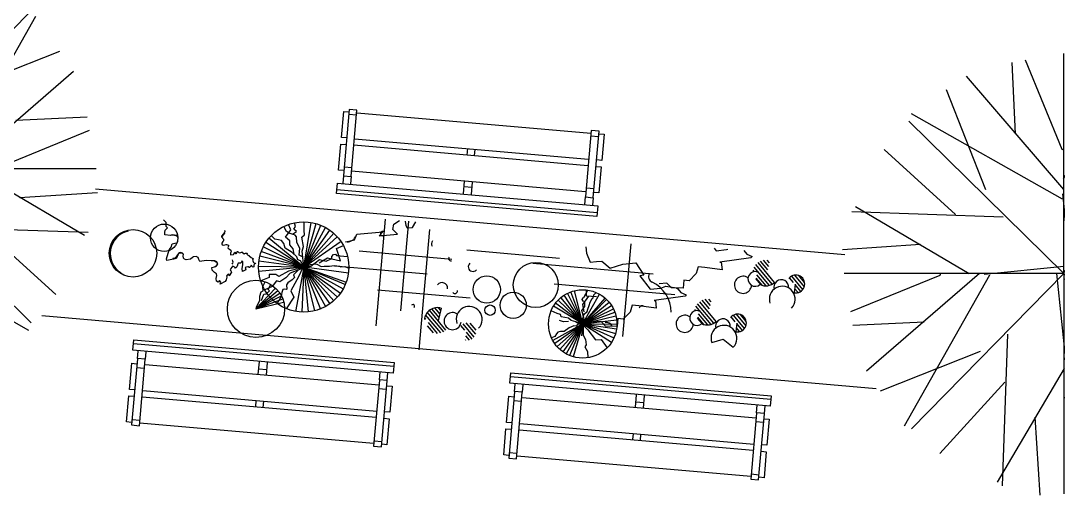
# Model space of a CAD drawing. Header units: millimetres. Extents: x 387 to 811, y 539 to 827.
# Drawn here: x 623.33 to 631.27, y 751.71 to 755.33 of the extents above; entities that cross this region are included whole.
import ezdxf

# ---------------------------------------------------------------- set-up
doc = ezdxf.new("R2010")
doc.units = ezdxf.units.MM
for name, color, linetype in [('LINHA FINA', 8, 'Continuous'), ('MOBILIARIO', 3, 'Continuous'), ('vegetação', 112, 'Continuous')]:
    doc.layers.add(name, color=color, linetype=linetype)

# ---------------------------------------------------------------- blocks, each defined once
blk = doc.blocks.new('T2', base_point=(179.76, 122.92))
for p, q in [((179.76, 122.92), (179.76, 182.32)), ((187.6, 161.67), (186.23, 182.74)), ((166.66, 160.66), (165.76, 179.9)), ((179.27, 156.4), (169.42, 180.59)), ((179.68, 148.48), (197.76, 179.21)), ((179.77, 145.68), (153.43, 176.25)), ((158.72, 145.53), (148.04, 172.54)), ((179.38, 143.01), (138.6, 166.06)), ((137.87, 164.08), (179.76, 122.92)), ((150.5, 138.92), (131.2, 156.4)), ((179.76, 156.27), (179.27, 156.4)), ((181.73, 122.9), (179.52, 144.47)), ((163.39, 138.18), (122.51, 139.57))]:
    blk.add_line(p, q)
blk = doc.blocks.new('AHUA1PL2')
for p, q in [((0, 0), (0, 1.6829)), ((0.2221, 1.0978), (0.1833, 1.6947)), ((-0.3713, 1.0693), (-0.3968, 1.6144)), ((-0.0139, 0.9484), (-0.2932, 1.634)), ((-0.0024, 0.7242), (0.5099, 1.5949)), ((0.0003, 0.6449), (-0.7461, 1.511)), ((-0.5963, 0.6406), (-0.8989, 1.4057)), ((-0.0108, 0.5691), (-1.1663, 1.2222)), ((-1.187, 1.1662), (0, 0)), ((-0.8293, 0.4533), (-1.376, 0.9485)), ((-0.0001, 0.9449), (-0.0139, 0.9484)), ((0.0558, -0.0005), (-0.007, 0.6104)), ((-0.464, 0.4323), (-1.6222, 0.4717))]:
    blk.add_line(p, q)
at = {"xscale": 0.02833333322, "yscale": 0.02833333322, "zscale": 0.02833333322}
for p, rotation in [((0, 0.0148), 269.9999999999999), ((0, 0), 89.99999999999999), ((0, 0), 180)]:
    blk.add_blockref('T2', p, dxfattribs=dict(at, rotation=rotation))
blk = doc.blocks.new('banco de praça')
at = {"layer": 'MOBILIARIO'}
for p, q in [((1036.5472, 73.7369), (1036.5472, 73.8169)), ((1036.5472, 73.8169), (1038.5472, 73.8169)), ((1038.5472, 73.7869), (1036.5472, 73.7869)), ((1038.5472, 73.8169), (1038.5472, 73.7369)), ((1038.5472, 73.7369), (1036.5472, 73.7369)), ((1036.5872, 73.6769), (1036.5872, 73.7344)), ((1036.6472, 73.7344), (1036.6472, 73.6769)), ((1037.5197, 73.6394), (1037.5197, 73.7344)), ((1037.5797, 73.7344), (1037.5797, 73.6369)), ((1038.4472, 73.6769), (1038.4472, 73.7344)), ((1038.5072, 73.6769), (1038.5072, 73.7344)), ((1036.5472, 73.4369), (1036.5472, 73.6369)), ((1036.5472, 73.6369), (1036.5847, 73.6369)), ((1036.6472, 73.6769), (1036.5872, 73.6769)), ((1036.5872, 73.6744), (1036.5872, 73.1669)), ((1036.6472, 73.1669), (1036.6472, 73.6744)), ((1036.6497, 73.6369), (1038.4472, 73.6369)), ((1037.5797, 73.6769), (1037.5197, 73.6769)), ((1038.5072, 73.6769), (1038.4472, 73.6769)), ((1038.4472, 73.6744), (1038.4472, 73.1669)), ((1038.5072, 73.1669), (1038.5072, 73.6744)), ((1038.5097, 73.6369), (1038.5472, 73.6369)), ((1038.5472, 73.6369), (1038.5472, 73.4369)), ((1036.6472, 73.6069), (1036.5872, 73.6069)), ((1038.5072, 73.6069), (1038.4472, 73.6069)), ((1036.5847, 73.4369), (1036.5472, 73.4369)), ((1036.5472, 73.1869), (1036.5472, 73.3869)), ((1036.5472, 73.3869), (1036.5847, 73.3869)), ((1036.6497, 73.4369), (1038.4472, 73.4369)), ((1038.4472, 73.3869), (1036.6497, 73.3869)), ((1037.5197, 73.4344), (1037.5197, 73.3894)), ((1037.5797, 73.3869), (1037.5797, 73.4369)), ((1038.5472, 73.4369), (1038.5097, 73.4369)), ((1038.5097, 73.3869), (1038.5472, 73.3869)), ((1038.5472, 73.3869), (1038.5472, 73.1869)), ((1036.5847, 73.1869), (1036.5472, 73.1869)), ((1036.6472, 73.2069), (1036.5872, 73.2069)), ((1036.5872, 73.1669), (1036.6472, 73.1669)), ((1038.4447, 73.1869), (1036.6497, 73.1869)), ((1038.4472, 73.2069), (1038.5072, 73.2069)), ((1038.4472, 73.1669), (1038.5072, 73.1669)), ((1038.5472, 73.1869), (1038.5097, 73.1869))]:
    blk.add_line(p, q, dxfattribs=at)
blk = doc.blocks.new('*X49')
at = {"color": 0}
for p, q in [((50.046, 9.5), (50.248, 9.702)), ((50.07, 9.479), (50.269, 9.678)), ((50.099, 9.463), (50.285, 9.649)), ((50.121, 9.71), (50.15, 9.739)), ((50.127, 9.671), (50.19, 9.734)), ((50.133, 9.632), (50.222, 9.721)), ((49.714, 9.482), (49.831, 9.6)), ((49.715, 9.528), (49.785, 9.599)), ((49.727, 9.45), (49.863, 9.586)), ((49.838, 9.516), (49.887, 9.565)), ((50.135, 9.454), (50.248, 9.567)), ((50.28, 9.599), (50.294, 9.613)), ((49.748, 9.426), (49.819, 9.498)), ((49.776, 9.41), (49.82, 9.454)), ((50.182, 9.456), (50.254, 9.528)), ((49.816, 9.404), (49.821, 9.41))]:
    blk.add_line(p, q, dxfattribs=at)

msp = doc.modelspace()

# ---------------------------------------------------------------- linework, layer by layer
at = {"layer": 'LINHA FINA'}
for p, q in [((623.9029, 754.0486, 54), (629.6372, 753.5469, 54)), ((623.4928, 753.0807, 54), (629.8781, 752.522, 54))]:
    msp.add_line(p, q, dxfattribs=at)
at = {"layer": 'vegetação'}
for p, q in [((625.3643, 753.7226, -17.14), (625.3442, 753.7617, -17.14)), ((625.3967, 753.7349, -17.14), (625.3802, 753.7769, -17.14)), ((625.496, 753.4511, -17.14), (625.5525, 753.7922, -17.14)), ((625.496, 753.4511, -17.14), (625.5903, 753.7838, -17.14)), ((625.496, 753.4511, -17.14), (625.6269, 753.7711, -17.14)), ((626.1196, 753.8161, -17.14), (626.0483, 753.0006, -17.14)), ((626.2972, 753.8005, -17.14), (626.2372, 753.1151, -17.14)), ((625.3563, 753.679, -17.14), (625.3967, 753.7349, -17.14)), ((625.3903, 753.7068, -17.14), (625.3643, 753.7226, -17.14)), ((625.4185, 753.7004, -17.14), (625.3903, 753.7068, -17.14)), ((625.4312, 753.6955, -17.14), (625.4185, 753.7004, -17.14)), ((625.4418, 753.6812, -17.14), (625.4312, 753.6955, -17.14)), ((625.496, 753.4511, -17.14), (625.6619, 753.7544, -17.14)), ((625.496, 753.4511, -17.14), (625.6949, 753.734, -17.14)), ((625.496, 753.4511, -17.14), (625.7253, 753.7099, -17.14)), ((625.496, 753.4511, -17.14), (625.7528, 753.6826, -17.14)), ((626.4588, 753.7391, -17.14), (626.3781, 752.8169, -17.14)), ((625.496, 753.4511, -17.14), (625.1867, 753.6056, -17.14)), ((625.496, 753.4511, -17.14), (625.206, 753.6392, -17.14)), ((625.496, 753.4511, -17.14), (625.2289, 753.6705, -17.14)), ((625.3896, 753.6517, -17.14), (625.3563, 753.679, -17.14)), ((625.3896, 753.6211, -17.14), (625.3896, 753.6517, -17.14)), ((625.4141, 753.5898, -17.14), (625.3896, 753.6211, -17.14)), ((625.4429, 753.6385, -17.14), (625.4418, 753.6812, -17.14)), ((625.4656, 753.5949, -17.14), (625.4429, 753.6385, -17.14)), ((625.496, 753.4511, -17.14), (625.7739, 753.6434, -17.14)), ((625.7475, 753.592, -17.14), (625.8004, 753.6151, -17.14)), ((627.9991, 753.6287, -17.14), (627.937, 752.9185, -17.14)), ((625.496, 753.4511, -17.14), (625.1601, 753.5329, -17.14)), ((625.496, 753.4511, -17.14), (625.1714, 753.57, -17.14)), ((625.4221, 753.5487, -17.14), (625.4141, 753.5898, -17.14)), ((625.4616, 753.5425, -17.14), (625.4656, 753.5949, -17.14)), ((625.4876, 753.5299, -17.14), (625.4616, 753.5425, -17.14)), ((625.7783, 753.4972, -17.14), (625.7475, 753.592, -17.14)), ((626.6296, 753.5097, -17.14), (625.9193, 753.5719, -17.14)), ((627.4543, 753.517, -17.14), (626.744, 753.5792, -17.14)), ((625.496, 753.4511, -17.14), (625.1503, 753.4561, -17.14)), ((625.496, 753.4511, -17.14), (625.152, 753.4173, -17.14)), ((625.496, 753.4511, -17.14), (625.1531, 753.4948, -17.14)), ((625.4923, 753.4477, -17.14), (625.3789, 753.4182, -17.14)), ((625.496, 753.4511, -17.14), (625.4337, 753.1111, -17.14)), ((625.496, 753.4511, -17.14), (625.4816, 753.1057, -17.14)), ((625.496, 753.4511, -17.14), (625.7534, 753.2203, -17.14)), ((625.496, 753.4511, -17.14), (625.8221, 753.3363, -17.14)), ((625.496, 753.4511, -17.14), (625.8152, 753.3182, -17.14)), ((625.496, 753.4511, -17.14), (625.7983, 753.2833, -17.14)), ((625.496, 753.4511, -17.14), (625.7776, 753.2505, -17.14)), ((625.496, 753.4511, -17.14), (625.7259, 753.1929, -17.14)), ((625.496, 753.4511, -17.14), (625.6956, 753.1688, -17.14)), ((625.496, 753.4511, -17.14), (625.6627, 753.1482, -17.14)), ((625.496, 753.4511, -17.14), (625.6233, 753.1297, -17.14)), ((625.496, 753.4511, -17.14), (625.5774, 753.1151, -17.14)), ((625.496, 753.4511, -17.14), (625.5298, 753.1071, -17.14)), ((625.6142, 753.4841, -17.14), (625.678, 753.521, -17.14)), ((625.678, 753.521, -17.14), (625.7783, 753.4972, -17.14)), ((626.4407, 753.3952, -17.14), (625.7304, 753.4573, -17.14)), ((627.2487, 753.4797, -17.14), (628.171, 753.399, -17.14)), ((625.2305, 753.37, -17.14), (625.1668, 753.3457, -17.14)), ((625.2312, 753.3945, -17.14), (625.2305, 753.37, -17.14)), ((625.2833, 753.3935, -17.14), (625.2312, 753.3945, -17.14)), ((625.3063, 753.3775, -17.14), (625.2833, 753.3935, -17.14)), ((625.3789, 753.4182, -17.14), (625.3063, 753.3775, -17.14)), ((625.1307, 753.1305, -17.14), (625.2812, 753.2896, -17.14)), ((625.2239, 753.2796, -17.14), (625.2443, 753.3177, -17.14)), ((627.4137, 753.3221, -17.14), (628.3359, 753.2414, -17.14)), ((628.991, 753.3188, -17.14), (628.9576, 753.3589, -17.14)), ((629.2565, 753.3209, -17.14), (629.2496, 753.254, -17.14)), ((625.1307, 753.1305, -17.14), (625.298, 753.2718, -17.14)), ((625.1307, 753.1305, -17.14), (625.3128, 753.2522, -17.14)), ((625.1307, 753.1305, -17.14), (625.3253, 753.231, -17.14)), ((625.1307, 753.1305, -17.14), (625.3353, 753.2086, -17.14)), ((625.1731, 753.1949, -17.14), (625.1908, 753.2446, -17.14)), ((625.1908, 753.2446, -17.14), (625.2085, 753.2464, -17.14)), ((625.2085, 753.2464, -17.14), (625.2338, 753.2676, -17.14)), ((625.2338, 753.2676, -17.14), (625.2239, 753.2796, -17.14)), ((626.7705, 753.2115, -17.14), (626.0602, 753.2736, -17.14)), ((627.6313, 753.0158, -17.14), (627.4649, 753.2178, -17.14)), ((627.6313, 753.0158, -17.14), (627.4885, 753.2352, -17.14)), ((627.6313, 753.0158, -17.14), (627.514, 753.2498, -17.14)), ((627.6313, 753.0158, -17.14), (627.5409, 753.2615, -17.14)), ((627.6313, 753.0158, -17.14), (627.569, 753.27, -17.14)), ((627.6313, 753.0158, -17.14), (627.8038, 753.2127, -17.14)), ((627.6335, 753.1634, -17.14), (627.6784, 753.2272, -17.14)), ((627.6609, 753.2272, -17.14), (627.6596, 753.2708, -17.14)), ((627.7362, 753.2221, -17.14), (627.6609, 753.2272, -17.14)), ((625.1307, 753.1305, -17.14), (625.3402, 753.1833, -17.14)), ((626.5273, 753.0402, -17.14), (626.5498, 753.135, -17.14)), ((627.6313, 753.0158, -17.14), (627.4075, 753.1515, -17.14)), ((627.6313, 753.0158, -17.14), (627.4241, 753.1757, -17.14)), ((627.6313, 753.0158, -17.14), (627.4433, 753.1979, -17.14)), ((627.6313, 753.0158, -17.14), (627.8146, 753.2027, -17.14)), ((627.6313, 753.0158, -17.14), (627.8343, 753.181, -17.14)), ((627.6313, 753.0158, -17.14), (627.8516, 753.1573, -17.14)), ((627.6313, 753.0158, -17.14), (627.866, 753.1317, -17.14)), ((627.6414, 753.1082, -17.14), (627.6335, 753.1634, -17.14)), ((627.6313, 753.0158, -17.14), (627.8775, 753.1047, -17.14)), ((627.6313, 753.0158, -17.14), (627.8859, 753.0766, -17.14)), ((627.6313, 753.0158, -17.14), (627.8911, 753.0477, -17.14)), ((628.5446, 753.0201, -17.14), (628.5111, 753.0603, -17.14)), ((627.6313, 753.0158, -17.14), (627.402, 752.8898, -17.14)), ((627.6313, 753.0158, -17.14), (627.4175, 752.8649, -17.14)), ((627.6313, 753.0158, -17.14), (627.4357, 752.8419, -17.14)), ((627.4847, 753.0313, -17.14), (627.4544, 753.0425, -17.14)), ((627.6313, 753.0158, -17.14), (627.4564, 752.8211, -17.14)), ((627.6313, 753.0158, -17.14), (627.4793, 752.8028, -17.14)), ((627.5217, 753.0349, -17.14), (627.4847, 753.0313, -17.14)), ((627.6313, 753.0158, -17.14), (627.5042, 752.7871, -17.14)), ((627.6313, 753.0158, -17.14), (627.5306, 752.7743, -17.14)), ((627.6313, 753.0158, -17.14), (627.5582, 752.7645, -17.14)), ((627.6152, 753.0123, -17.14), (627.5795, 753.0299, -17.14)), ((627.6314, 753.0271, -17.14), (627.6152, 753.0123, -17.14)), ((627.6327, 753.0123, -17.14), (627.6215, 752.9242, -17.14)), ((627.6313, 753.0158, -17.14), (627.8931, 753.0148, -17.14)), ((627.6313, 753.0158, -17.14), (627.8904, 752.9784, -17.14)), ((627.6313, 753.0158, -17.14), (627.8827, 752.9427, -17.14)), ((627.6313, 753.0158, -17.14), (627.87, 752.9085, -17.14)), ((627.6313, 753.0158, -17.14), (627.8528, 752.8763, -17.14)), ((628.81, 753.0223, -17.14), (628.8032, 752.9553, -17.14)), ((628.6185, 752.8748, -17.14), (628.7074, 752.8982, -17.14)), ((628.7074, 752.8982, -17.14), (628.7838, 752.8377, -17.14))]:
    msp.add_line(p, q, dxfattribs=at)
at = {"layer": 'vegetação', "elevation": -17.14}
for points in [[(624.8905, 753.7307), (624.8918, 753.7274), (624.8916, 753.7259), (624.8912, 753.7211), (624.8909, 753.718), (624.8907, 753.7149), (624.8874, 753.7136), (624.8854, 753.709), (624.8819, 753.7046), (624.8784, 753.7017), (624.8749, 753.6973), (624.8712, 753.6913), (624.8676, 753.6868), (624.8672, 753.6821), (624.8744, 753.6736), (624.8743, 753.672), (624.8773, 753.6702), (624.8814, 753.6635), (624.8824, 753.657), (624.8819, 753.6508), (624.8766, 753.6449), (624.8693, 753.6329), (624.8688, 753.6282), (624.873, 753.6215), (624.8854, 753.6188), (624.9017, 753.6237), (624.9048, 753.6234), (624.9201, 753.6174), (624.9196, 753.6111), (624.9175, 753.6049), (624.9155, 753.6004), (624.9179, 753.5922), (624.927, 753.5867), (624.939, 753.5793), (624.9413, 753.5696), (624.9392, 753.5635), (624.9354, 753.5559), (624.9344, 753.5449), (624.9584, 753.5476), (624.9693, 753.564), (624.9693, 753.564), (624.9709, 753.5639), (624.9718, 753.5559), (624.9749, 753.5556), (624.9749, 753.5556), (624.9781, 753.5553), (624.983, 753.5581), (624.9832, 753.5596), (624.9854, 753.5673), (624.9871, 753.5688), (624.9903, 753.5685), (624.9934, 753.5682), (624.9979, 753.5647), (624.9992, 753.5614), (625.0069, 753.5591), (625.0283, 753.5683), (625.0283, 753.5683), (625.0249, 753.5655), (625.0412, 753.553), (625.0445, 753.5543), (625.051, 753.5569), (625.0637, 753.5573), (625.062, 753.5559), (625.0615, 753.5496), (625.0658, 753.5445), (625.0748, 753.539), (625.0765, 753.5404), (625.0777, 753.5355), (625.094, 753.523), (625.1106, 753.5137), (625.1038, 753.508), (625.1076, 753.4981), (625.1087, 753.4917), (625.1113, 753.4851), (625.1158, 753.4832), (625.1188, 753.4813), (625.1267, 753.4806), (625.1247, 753.4761), (625.1214, 753.4748), (625.1179, 753.4703), (625.1143, 753.4659), (625.1153, 753.4595), (625.1148, 753.4532), (625.1067, 753.4507), (625.1008, 753.456), (625.0979, 753.4594), (625.0936, 753.4645), (625.0903, 753.4632), (625.0931, 753.4583), (625.081, 753.4467), (625.0794, 753.4468), (625.0735, 753.4521), (625.0672, 753.4526), (625.0477, 753.4464), (625.054, 753.4284), (625.0277, 753.4165), (625.0249, 753.4389), (625.0291, 753.4686), (625.031, 753.4906), (625.0251, 753.4958), (625.0218, 753.4946), (625.0159, 753.4808), (625.011, 753.4797), (624.9985, 753.4808), (624.9953, 753.481), (624.9895, 753.4689), (624.9891, 753.4642), (624.9848, 753.4519), (624.9746, 753.4433), (624.9687, 753.4486), (624.9567, 753.4559), (624.954, 753.4609), (624.9393, 753.4385), (624.9338, 753.4295), (624.9394, 753.4211), (624.9434, 753.4128), (624.925, 753.3828), (624.9243, 753.3939), (624.9166, 753.3962), (624.9097, 753.3889), (624.9043, 753.3814), (624.9067, 753.3733), (624.9034, 753.353), (624.8944, 753.3412), (624.8576, 753.3191), (624.8623, 753.3361), (624.8522, 753.348), (624.8416, 753.3347), (624.8281, 753.3438), (624.8266, 753.3629), (624.8318, 753.3862), (624.8281, 753.3976), (624.8132, 753.4084), (624.7958, 753.4273), (624.7929, 753.4481), (624.8139, 753.4526), (624.8236, 753.4549), (624.8395, 753.4741), (624.8315, 753.4906), (624.8163, 753.4983), (624.7877, 753.4976), (624.7485, 753.5011), (624.7002, 753.4926), (624.6948, 753.5026), (624.692, 753.5076), (624.6887, 753.5237), (624.672, 753.5315), (624.6527, 753.5284), (624.6458, 753.5227), (624.6289, 753.5099), (624.5969, 753.5064), (624.5831, 753.5108), (624.5757, 753.5178), (624.5741, 753.5353), (624.5752, 753.5479), (624.565, 753.5582), (624.5395, 753.5557), (624.5307, 753.5454), (624.5143, 753.5215), (624.4991, 753.5102), (624.4477, 753.5021), (624.4455, 753.5133), (624.4674, 753.5826), (624.4818, 753.6019), (624.4904, 753.6281), (624.5098, 753.6327), (624.5275, 753.6359), (624.5333, 753.648), (624.5356, 753.6747), (624.5244, 753.6915), (624.49, 753.6961), (624.4753, 753.6911), (624.433, 753.6964), (624.433, 753.7138), (624.4362, 753.7325), (624.4535, 753.7499), (624.4434, 753.7603), (624.443, 753.792), (624.4225, 753.8112)], [(625.411, 753.7021), (625.4407, 753.7239), (625.4207, 753.7403), (625.4341, 753.76), (625.4251, 753.7895)], [(625.496, 753.4511), (625.4831, 753.5722), (625.495, 753.607), (625.4818, 753.6791), (625.5016, 753.6963), (625.4983, 753.7296), (625.4988, 753.7968)], [(625.8173, 753.6432), (625.886, 753.66), (625.9019, 753.7017), (626.1008, 753.7212), (626.0739, 753.6885), (626.2132, 753.7022), (626.1794, 753.739), (626.1855, 753.7797), (626.2283, 753.8066)], [(626.2736, 753.8026), (626.2769, 753.7686), (626.2888, 753.7497), (626.3286, 753.7536), (626.3545, 753.7963)], [(624.8875, 753.7151), (624.8903, 753.7102), (624.8849, 753.7027), (624.8796, 753.6969), (624.8709, 753.6881), (624.8688, 753.682)], [(625.4908, 753.4628), (625.4721, 753.4977), (625.45, 753.5047), (625.4446, 753.5286), (625.4076, 753.5617), (625.3553, 753.5963), (625.3426, 753.6318), (625.325, 753.6545), (625.3032, 753.6585), (625.275, 753.6649), (625.2469, 753.6909)], [(627.6559, 753.6054), (627.6608, 753.5557), (627.6875, 753.488), (627.7371, 753.4929), (627.7769, 753.4968), (627.8423, 753.4429), (627.9397, 753.4726), (628.039, 753.4823), (628.0985, 753.3878), (628.0687, 753.3848), (628.1489, 753.2823), (628.2284, 753.2901), (628.2671, 753.3039), (628.3486, 753.2918), (628.3595, 753.2829), (628.3823, 753.255), (628.424, 753.239), (628.415, 753.2281), (628.1776, 753.1947), (628.1875, 753.1957), (628.1934, 753.136), (628.0613, 753.1532), (628.0107, 753.1582), (627.9957, 753.1066), (627.941, 753.051), (627.9003, 753.057), (627.8962, 752.9964), (627.8058, 752.9976), (627.7721, 753.0344), (627.7125, 753.0286)], [(625.4978, 753.4543), (625.5496, 753.4564), (625.6179, 753.509), (625.6682, 753.4955), (625.7122, 753.5152), (625.7107, 753.5303), (625.7244, 753.5469), (625.7396, 753.5484), (625.7465, 753.5399), (625.8323, 753.5316)], [(628.8637, 753.5765), (628.8865, 753.5486), (628.9282, 753.5326), (628.9192, 753.5217), (628.6818, 753.4883), (628.6917, 753.4893), (628.6976, 753.4296), (628.5655, 753.4468), (628.5149, 753.4518), (628.4999, 753.4002), (628.4452, 753.3446), (628.4045, 753.3506), (628.4004, 753.29), (628.31, 753.2912), (628.2763, 753.328), (628.2167, 753.3222)], [(628.6375, 753.5958), (628.6531, 753.5759), (628.7326, 753.5837), (628.7411, 753.5867)], [(624.813, 753.497), (624.8342, 753.4857)], [(625.5011, 753.4516), (625.8387, 753.4056)], [(625.5248, 753.4601), (625.5481, 753.4715), (625.5845, 753.4751), (625.5969, 753.4733), (625.6293, 753.455), (625.6536, 753.4574), (625.6933, 753.4583), (625.7297, 753.4618), (625.77, 753.4566), (625.7797, 753.4514), (625.81, 753.4544), (625.8416, 753.4411)], [(625.4838, 753.4407), (625.3925, 753.4043), (625.3594, 753.3674), (625.3132, 753.3384), (625.2881, 753.3451), (625.2555, 753.3021), (625.1979, 753.276)], [(625.457, 753.43), (625.4182, 753.3915), (625.4264, 753.3709), (625.4066, 753.3537), (625.3754, 753.3292), (625.3644, 753.3159), (625.3677, 753.2826), (625.3619, 753.2789), (625.3465, 753.2805), (625.3374, 753.2796), (625.3273, 753.2572), (625.3242, 753.2263), (625.2934, 753.171)], [(625.4868, 753.441), (625.4591, 753.3802), (625.3965, 753.2701), (625.4197, 753.2204), (625.3624, 753.1323)], [(625.1323, 753.1406), (625.1608, 753.1959), (625.1613, 753.2273), (625.1713, 753.2604), (625.1861, 753.2676), (625.1838, 753.3017), (625.2005, 753.3381)], [(627.6296, 753.018), (627.6427, 753.055), (627.625, 753.1178), (627.6486, 753.1494), (627.6472, 753.1858), (627.6361, 753.189), (627.6283, 753.2033), (627.6315, 753.2144), (627.6394, 753.2169), (627.6694, 753.2748)], [(627.6332, 753.0385), (627.6317, 753.0582), (627.6394, 753.0848), (627.6442, 753.093), (627.6661, 753.1106), (627.6713, 753.1283), (627.6819, 753.1565), (627.6896, 753.1831), (627.7046, 753.2099), (627.711, 753.2153), (627.7174, 753.2374), (627.7356, 753.2559)], [(627.6324, 753.0195), (627.7598, 753.2439)], [(627.6313, 753.0158), (627.5427, 753.0408), (627.5215, 753.059), (627.4672, 753.07), (627.4606, 753.0887), (627.4363, 753.0958), (627.3892, 753.1151)], [(627.6216, 753.0155), (627.5919, 753.0121), (627.5807, 752.9985), (627.5624, 753.0015), (627.5288, 752.9848), (627.4897, 752.9578), (627.4612, 752.9588), (627.4403, 752.9529), (627.4314, 752.9387), (627.4189, 752.9207), (627.3928, 752.9083)], [(627.6352, 753.0043), (627.6351, 752.9299), (627.6517, 752.8962), (627.6591, 752.8556), (627.6473, 752.8398), (627.6684, 752.8049), (627.6705, 752.7571)], [(627.6358, 753.0065), (627.6708, 752.9699), (627.7305, 752.8949), (627.772, 752.8973), (627.8178, 752.8322)]]:
    msp.add_lwpolyline(points, dxfattribs=at)
at = {"layer": 'vegetação'}
for centre, radius in [((624.4274, 753.675, -17.14), 0.1049), ((625.496, 753.4511, -17.14), 0.3457), ((624.1896, 753.556, -17.14), 0.1818), ((627.2722, 753.3138, -17.14), 0.1723), ((626.897, 753.279, -17.14), 0.1043), ((625.1307, 753.1305, -17.14), 0.219), ((627.0996, 753.1585, -17.14), 0.1003), ((627.6313, 753.0158, -17.14), 0.2617), ((626.9225, 753.1211, -17.14), 0.0399)]:
    msp.add_circle(centre, radius, dxfattribs=at)
for centre, radius, start, end in [((624.1895, 753.5551, -17.14), 0.1743, 102.42062, 238.30097), ((624.4923, 753.6236, -17.14), 0.0712, 56.49598, 99.69266), ((626.0995, 753.7071, -17.14), 0.0166, 67.51885, 295.91735), ((625.8327, 753.7108, -17.14), 0.0665, 255.46276, 333.06075), ((626.5062, 753.6278, -17.14), 0.0328, 136.53858, 213.46142), ((624.5082, 753.5397, -17.14), 0.0235, 236.46995, 358.43046), ((624.5543, 753.5384, -17.14), 0.0226, 11.80321, 178.43046), ((626.6225, 753.5154, -17.14), 0.0167, 135.64073, 281.80382), ((624.8146, 753.4756, -17.14), 0.0214, 268.4323, 77.32207), ((624.9244, 753.4908, -17.14), 0.0308, 321.99166, 28.00834), ((626.7911, 753.4523, -17.14), 0.0353, 129.78354, 318.45627), ((628.1844, 753.3785, -17.14), 0.0486, 152.97748, 244.89615), ((628.8585, 753.3153, -17.14), 0.0656, 54.19473, 356.31374), ((628.9523, 753.3596, -17.14), 0.0562, 71.30815, 313.41238), ((629.2629, 753.321, -17.14), 0.0683, 258.82456, 140.92878), ((626.5536, 753.2874, -17.14), 0.044, 356.6069, 140.03279), ((628.0579, 753.1085, -17.14), 0.2496, 359.5197, 64.89615), ((629.0332, 753.4056, -17.14), 0.0989, 243.51915, 313.41238), ((629.1588, 753.2047, -17.14), 0.0989, 316.30815, 198.41238), ((629.1513, 753.2974, -17.14), 0.0562, 353.35216, 198.41238), ((626.6526, 753.268, -17.14), 0.02, 219.23852, 6.49864), ((626.3317, 753.1508, -17.14), 0.0129, 309.57739, 143.1707), ((626.5181, 753.0413, -17.14), 0.0989, 71.30815, 175.7141), ((626.7628, 753.051, -17.14), 0.0989, 316.30815, 198.41238), ((628.0863, 753.1303, -17.14), 0.0243, 51.88178, 164.56565), ((626.6357, 753.0369, -17.14), 0.0656, 55.88463, 352.25164), ((628.412, 753.0167, -17.14), 0.0656, 54.19473, 356.31374), ((628.5059, 753.061, -17.14), 0.0562, 71.30815, 313.41238), ((628.7049, 752.9987, -17.14), 0.0562, 353.35216, 198.41238), ((628.8164, 753.0223, -17.14), 0.0683, 258.82456, 140.92878), ((627.8133, 752.9788, -17.14), 0.0484, 25.7276, 103.11477), ((628.5868, 753.1069, -17.14), 0.0989, 243.51915, 313.41238), ((628.7123, 752.906, -17.14), 0.0989, 316.30815, 198.41238)]:
    msp.add_arc(centre, radius, start, end, dxfattribs=at)

# ---------------------------------------------------------------- block references
at = {"layer": 'MOBILIARIO'}
for p, rotation in [((1666.7762, 737.0334, 54), 175.0000000000003), ((-414.8412, 769.6988, 54), 355.0000000000003), ((-411.9547, 769.4463, 54), 355.0000000000003)]:
    msp.add_blockref('banco de praça', p, dxfattribs=dict(at, rotation=rotation))
at = {"layer": 'vegetação'}
for p in [(622.2235, 754.1893, 54), (631.3145, 753.4002, 54)]:
    msp.add_blockref('AHUA1PL2', p, dxfattribs=at)
at = {"layer": 'vegetação', "xscale": -0.6914459573086975, "yscale": 0.6914459573085878, "zscale": 0.691445957308602, "rotation": 354.9999999999976}
for p in [(663.0002, 743.7734, -17.14), (662.5537, 743.4748, -17.14), (660.485, 743.4092, -17.14)]:
    msp.add_blockref('*X49', p, dxfattribs=at)

doc.saveas('drawing.dxf')
